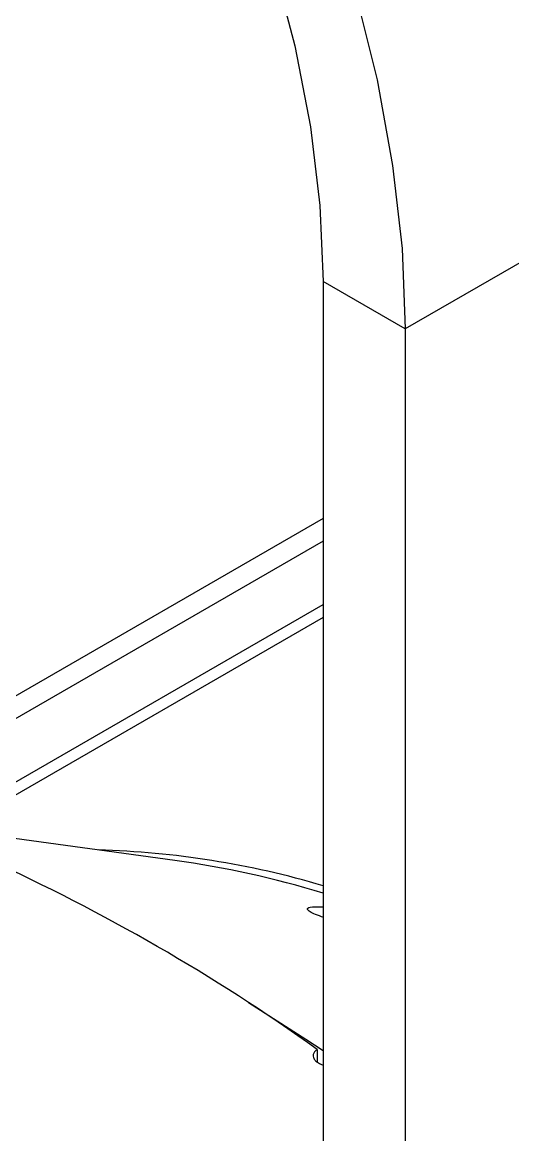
# Model space of a CAD drawing. Extents: x 7 to 113, y 1 to 87.
# Drawn here: x 19.189 to 19.984, y 11.012 to 12.814 of the extents above; entities that cross this region are included whole.
import ezdxf

# ---------------------------------------------------------------- set-up
doc = ezdxf.new("R2010")
doc.units = 0
doc.header["$MEASUREMENT"] = 0
doc.layers.add('OBJECT', color=7, linetype='CONTINUOUS')

msp = doc.modelspace()

# ---------------------------------------------------------------- linework, layer by layer
at = {"layer": 'OBJECT'}
for p, q in [((20.6934, 12.8278), (19.8096, 12.3175)), ((19.8096, 12.3175), (19.6766, 12.3943)), ((19.6766, 12.3943), (19.6766, 5.0677)), ((19.8096, 12.3175), (19.8096, 4.991)), ((19.6766, 12.0108), (19.0876, 11.6708)), ((19.6766, 11.9739), (19.0842, 11.632)), ((19.1036, 11.5404), (19.6766, 11.8711)), ((19.6766, 11.8504), (19.1345, 11.5374)), ((19.4363, 11.4569), (19.1122, 11.5011)), ((19.6671, 11.1505), (19.6671, 11.1303))]:
    msp.add_line(p, q, dxfattribs=at)
at = {"layer": 'OBJECT', "flags": 128}
for points in [[(18.616, 14.3849), (18.7261, 14.3154), (18.8353, 14.2348), (18.9426, 14.1437), (19.0471, 14.0429), (19.148, 13.9333), (19.2443, 13.8157), (19.3353, 13.6912), (19.4201, 13.561), (19.498, 13.4259), (19.5685, 13.2873), (19.6308, 13.1463), (19.6844, 13.0041), (19.7289, 12.862), (19.764, 12.721), (19.7892, 12.5825), (19.8045, 12.4476), (19.8096, 12.3175)], [(18.616, 14.2314), (18.7199, 14.1655), (18.8229, 14.0884), (18.9238, 14.0009), (19.0219, 13.9038), (19.1159, 13.7981), (19.2052, 13.6848), (19.2888, 13.5649), (19.366, 13.4397), (19.4359, 13.3103), (19.4979, 13.1779), (19.5514, 13.0439), (19.5959, 12.9096), (19.6309, 12.7762), (19.6562, 12.645), (19.6715, 12.5173), (19.6766, 12.3943)], [(19.5556, 11.2264), (19.6488, 11.1674), (19.6766, 11.1489)]]:
    msp.add_lwpolyline(points, dxfattribs=at)
at = {"layer": 'OBJECT'}
for centre, radius, start, end in [((19.2721, 10.046), 1.4283, 73.5482, 88.3844), ((17.8285, 8.5821), 3.1586, 54.4029, 65.6025), ((19.2184, 9.9016), 1.5704, 73.0349, 82.0247)]:
    msp.add_arc(centre, radius, start, end, dxfattribs=at)
for points, knots in [([(19.6776, 11.3642), (19.6729, 11.3659), (19.6633, 11.3694), (19.654, 11.3742), (19.6497, 11.3785), (19.6546, 11.382), (19.6683, 11.3817), (19.6766, 11.3815)], [0, 0, 0, 0, 0.1188039, 0.2375324, 0.3874571, 0.6320612, 1, 1, 1, 1]), ([(19.6766, 9.8994), (19.6058, 9.9808), (19.4552, 10.1539), (19.2105, 10.3882), (18.9492, 10.6045), (18.6829, 10.7888), (18.4153, 10.9398), (18.1498, 11.054), (17.8897, 11.1316), (17.6477, 11.169), (17.4248, 11.1729), (17.2922, 11.1498), (17.2259, 11.1383)], [0, 0, 0, 0, 0.091855, 0.195255, 0.298654, 0.402383, 0.505783, 0.609182, 0.712911, 0.816311, 0.908155, 1, 1, 1, 1]), ([(19.6671, 11.1505), (19.6655, 11.1494), (19.6623, 11.1471), (19.6602, 11.1424), (19.6606, 11.1375), (19.6635, 11.1327), (19.6687, 11.1287), (19.6734, 11.1263), (19.6763, 11.1258), (19.6766, 11.1258)], [0, 0, 0, 0, 0.161678, 0.323343, 0.48545, 0.648546, 0.81266, 0.977387, 1, 1, 1, 1])]:
    msp.add_open_spline(points, degree=3, knots=knots, dxfattribs=at)

doc.saveas('drawing.dxf')
